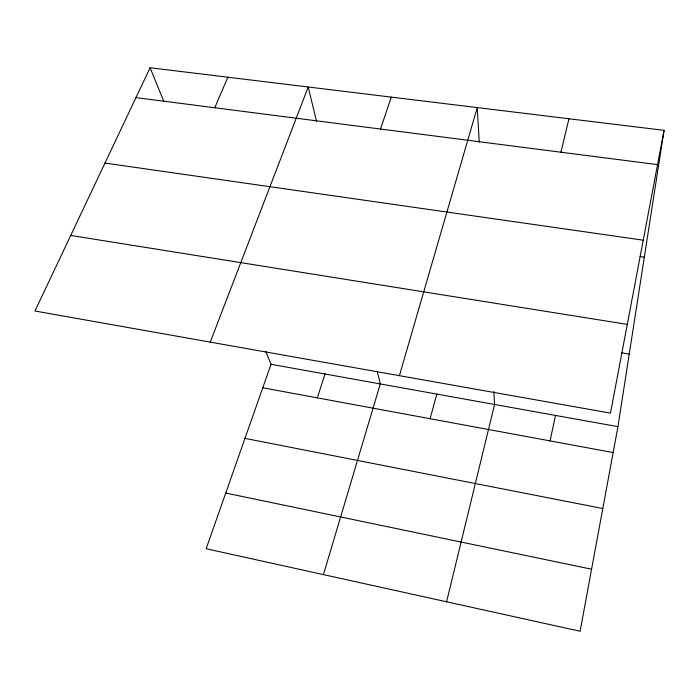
<?xml version="1.0" encoding="UTF-8"?>
<svg xmlns="http://www.w3.org/2000/svg" width="699" height="699" viewBox="0 0 699 699"><rect width="100%" height="100%" fill="white"/><g stroke="black" fill="none" stroke-linecap="round" stroke-linejoin="round"><path stroke-width="1.05" d="M265.725 351.282L271.029 364.293L206.161 548.741L580.109 631.249L617.942 426.652L664.05 130.337L150.102 67.751L34.95 311.011L610.48 413.118L664.05 130.337M550.061 440.894L555.513 415.433M560.913 152.216L568.96 118.76M446.591 601.787L494.569 404.476L493.817 391.571M430.112 418.71L436.779 394.087M399.382 375.66L477.251 107.594L479.261 142.159M323.436 574.613L380.291 383.934L377.268 371.484M317.302 397.853L325.052 374.009M380.518 129.044L391.3 97.126M210.259 342.117L308.215 87.008L316.595 121.53M214.759 107.751L227.857 77.222M135.956 97.624L657.558 164.632M104.981 163.068L643.246 240.176M640.048 256.542L644.312 257.171M70.721 235.441L627.291 324.388M621.761 352.873L629.231 354.113M271.029 364.293L617.942 426.652M262.772 387.779L613.154 452.559M244.973 438.378L602.8 508.531M225.742 493.048L591.581 569.204M150.102 67.751L163.828 101.425"/></g></svg>
